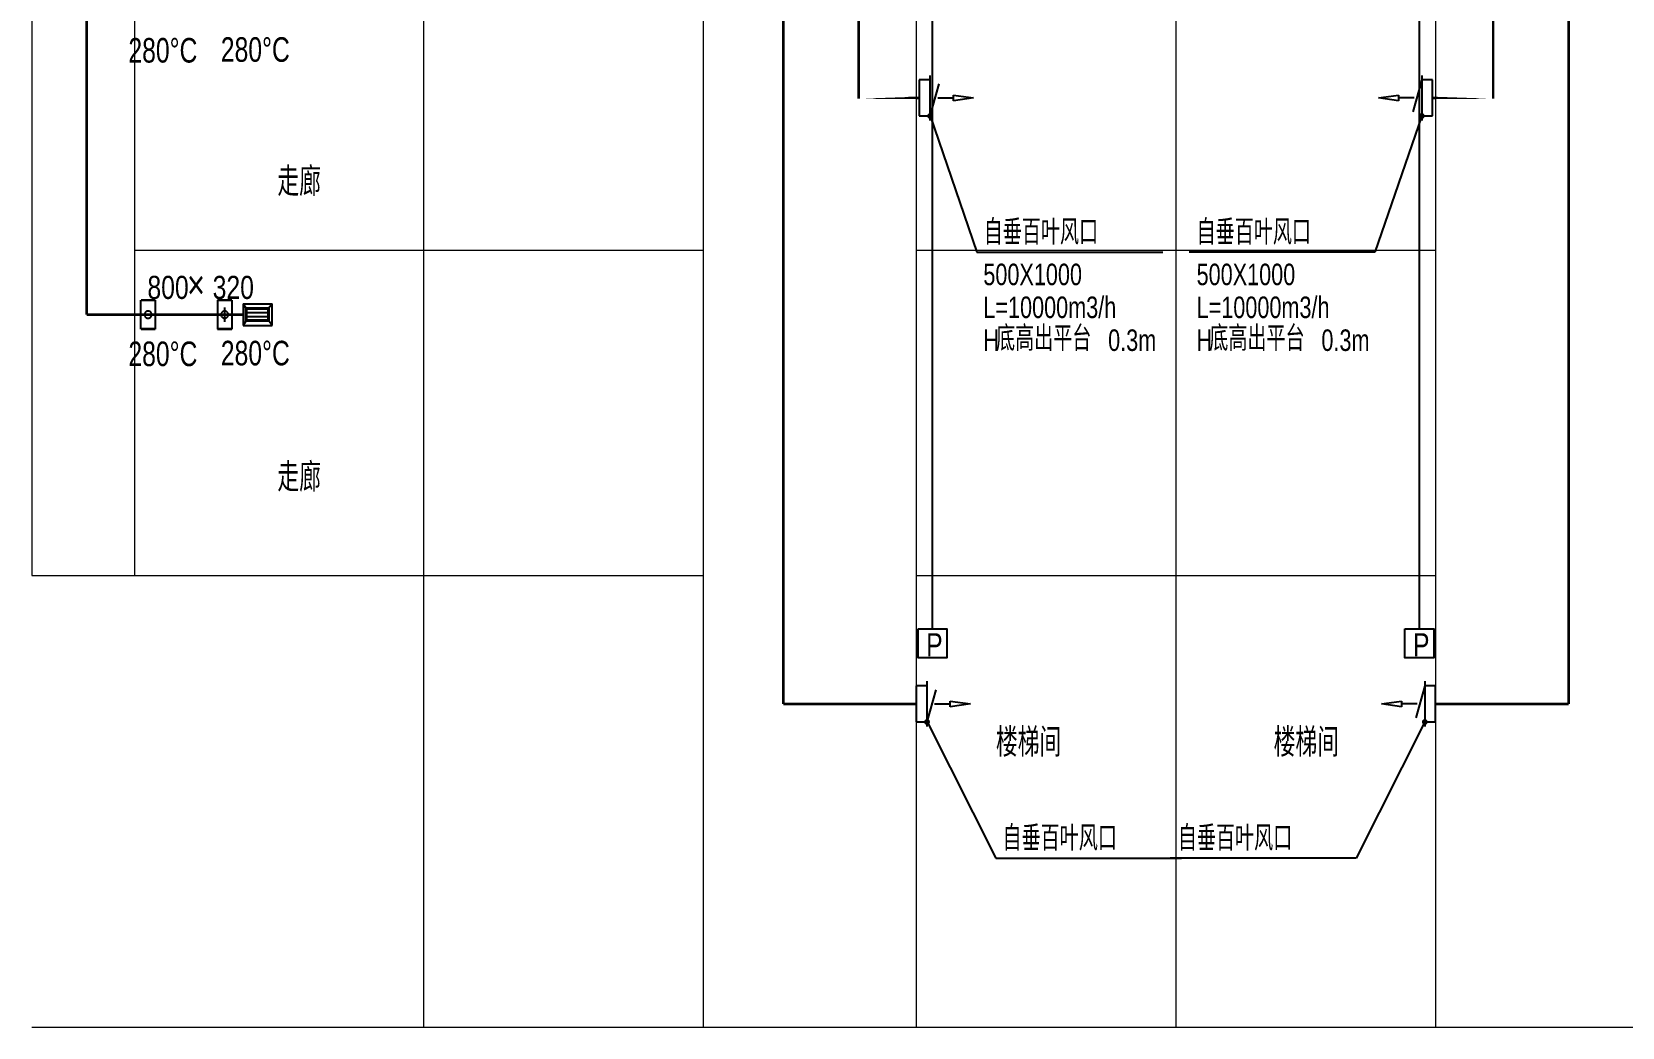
# Model space of a CAD drawing. Extents: x -562219 to -386232, y -244737 to -38219.
# Drawn here: x -429964 to -407946, y -218734 to -204963 of the extents above; entities that cross this region are included whole.
import ezdxf

# ---------------------------------------------------------------- set-up
doc = ezdxf.new("R2010")
doc.units = 0
doc.header["$LTSCALE"] = 1000
doc.header["$MEASUREMENT"] = 0
doc.layers.get('0').update_dxf_attribs({"linetype": 'CONTINUOUS'})
for name, color, linetype in [('DIM_LEAD', 3, 'CONTINUOUS'), ('DUCT-加压送风管', 1, 'CONTINUOUS'), ('DUCT-加压送风管立管', 1, 'CONTINUOUS'), ('DUCT-加压送风风口', 7, 'CONTINUOUS'), ('DUCT-排烟标注', 3, 'CONTINUOUS'), ('DUCT-排烟管', 2, 'CONTINUOUS'), ('DUCT-排烟管端线', 4, 'CONTINUOUS'), ('DUCT-排烟阀门', 7, 'CONTINUOUS'), ('DUCT-排烟风口', 7, 'CONTINUOUS')]:
    doc.layers.add(name, color=color, linetype=linetype)
doc.layers.add('SYTM$0$SYST-ASST', color=7, linetype='CONTINUOUS', lineweight=18)
doc.styles.add('_THVAC_PIPEDN', font='ROS', dxfattribs={"width": 0.8, "height": 3.5, "bigfont": 'JD'})
doc.styles.add('ros.jd', font='ROS', dxfattribs={"width": 0.8, "height": 350, "bigfont": 'JD'})

# ---------------------------------------------------------------- blocks, each defined once
blk = doc.blocks.new('A$C78A82926')
at = {"layer": 'DUCT-加压送风管立管'}
blk.add_lwpolyline([(0, 0), (400, 0), (400, -400), (0, -400)], close=True, dxfattribs=at)
at = {"layer": 'DUCT-加压送风管立管', "style": 'ros.jd', "width": 0.8000000000000002}
blk.add_text('P', height=320, dxfattribs=at).set_placement((112.2020408659118, -378.5861145274685, -2600))
blk = doc.blocks.new('$风口$00000108')
for p, q in [((-250, 135), (-190, 75)), ((-250, -135), (-250, 135)), ((200, 25), (-190, 25)), ((250, 135), (200, 75)), ((250, 135), (250, -135)), ((-250, -135), (-190, -75)), ((250, -135), (-250, -135)), ((200, -25), (-190, -25)), ((200, -75), (250, -135))]:
    blk.add_line(p, q)
at = {"linetype": 'Continuous'}
blk.add_line((250, 135), (-250, 135), dxfattribs=at)
at = {"lineweight": 40}
for p, q in [((-190, 75), (200, 75)), ((-190, -75), (-190, 75)), ((200, 75), (200, -75)), ((-190, -75), (200, -75))]:
    blk.add_line(p, q, dxfattribs=at)
blk = doc.blocks.new('$风口$00000101')
for p, q in [((0, -199.9999999999418), (0, 199.9999999999418)), ((-3.637978807091713e-12, 199.9999999999418), (99.99999999994179, 199.9999999999418)), ((99.99999999994179, 249.9999999999272), (99.99999999994179, -249.9999999999272)), ((99.99999999994179, 199.9999999999418), (183.5310193668192, -155.8230645275835)), ((0, 0), (-100, 0)), ((170.0000000002692, 0), (315.0000000002256, 0)), ((500.0000000001746, 0), (315.0000000002256, 31.49999999999272)), ((315.0000000002256, 31.49999999999272), (315.0000000002256, -31.49999999998545)), ((315.0000000002256, -31.49999999998545), (500.0000000001746, 0)), ((99.99999999994179, -199.9999999999418), (-3.637978807091713e-12, -199.99999999994))]:
    blk.add_line(p, q)

msp = doc.modelspace()

# ---------------------------------------------------------------- linework, layer by layer
at = {"layer": 'DIM_LEAD'}
for p, q in [((-417527.5613576026, -206127.0629311453), (-416879.0786670456, -208012.832664635)), ((-410720.7468880358, -206127.0629311453), (-411369.2295785928, -208012.832664635)), ((-416879.0786670456, -208012.832664635), (-414305.3857288135, -208012.832664635)), ((-411369.2295785928, -208012.832664635), (-413942.9225168249, -208012.832664635)), ((-417570.008326028, -214511.6912812684), (-416619.1353740758, -216397.4610147613)), ((-410678.2999196104, -214511.6912812684), (-411629.1728715625, -216397.4610147613)), ((-416619.1353740758, -216397.4610147613), (-414045.4424358438, -216397.4610147613)), ((-411629.1728715625, -216397.4610147613), (-414202.8658097946, -216397.4610147613))]:
    msp.add_line(p, q, dxfattribs=at)
at = {"layer": 'DIM_LEAD', "const_width": 40}
for points in [[(-417534.0651894097, -206108.1499680822, 1), (-417521.0575257955, -206145.9758942084, 1)], [(-410714.2430562287, -206108.1499680822, 1), (-410727.2507198429, -206145.9758942084, 1)], [(-417579.013064296, -214493.8330985859, 1), (-417561.00358776, -214529.549463951, 1)], [(-410669.2951813423, -214493.8330985859, 1), (-410687.3046578784, -214529.549463951, 1)]]:
    msp.add_lwpolyline(points, format="xyb", close=True, dxfattribs=at)
at = {"layer": 'DUCT-加压送风管'}
for p, q in [((-417494.5618390463, -213224.6056780471), (-417494.5618390463, -192707.2353956511)), ((-410753.7464065921, -213224.6056780471), (-410753.7464065921, -192707.2353956511))]:
    msp.add_line(p, q, dxfattribs=at)
at = {"layer": 'DUCT-加压送风管', "const_width": 35}
for points in [[(-416103.5590556368, -192994.0176813773), (-419560.6865153406, -192994.0176813228), (-419560.6865153883, -214261.691281249)], [(-412144.7491900016, -192994.0176813773), (-408687.6217302978, -192994.0176813228), (-408687.6217302501, -214261.691281249)], [(-416103.5590556368, -194239.153949128), (-418516.5970239503, -194239.1539491053), (-418516.5970239653, -205877.0629311227), (-417677.5613576026, -205877.0629311454)], [(-412144.7491900016, -194239.153949128), (-409731.7112216881, -194239.1539491053), (-409731.711221673, -205877.0629311227), (-410570.7468880358, -205877.0629311454)], [(-419560.6865153883, -214261.691281249), (-417720.0083260279, -214261.6912812685)], [(-408687.6217302501, -214261.691281249), (-410528.2999196105, -214261.6912812685)]]:
    msp.add_lwpolyline(points, dxfattribs=at)
at = {"layer": 'DUCT-排烟管', "const_width": 35}
for points in [[(-429204.7292080258, -208875.2694234203), (-429204.7292080258, -193996.8573858855)], [(-428453.9620173578, -208675.2694234203), (-428253.9620173578, -208675.2694234203)], [(-427394.2958181376, -208675.2694234203), (-427194.2958181376, -208675.2694234203)], [(-429204.7292080258, -208875.2694234203), (-427038.6139900871, -208875.2694234203)], [(-428253.9620173578, -209075.2694234203), (-428453.9620173578, -209075.2694234203)], [(-427194.2958181376, -209075.2694234203), (-427394.2958181376, -209075.2694234203)]]:
    msp.add_lwpolyline(points, dxfattribs=at)
at = {"layer": 'DUCT-排烟管端线'}
for p, q in [((-428453.9620173578, -209075.2694234203), (-428453.9620173578, -208675.2694234203)), ((-428253.9620173578, -209075.2694234203), (-428253.9620173578, -208675.2694234203)), ((-427394.2958181376, -208675.2694234203), (-427394.2958181376, -209075.2694234203)), ((-427194.2958181376, -208675.2694234203), (-427194.2958181376, -209075.2694234203))]:
    msp.add_line(p, q, dxfattribs=at)
at = {"layer": 'DUCT-排烟阀门'}
for p, q in [((-428266.4620173578, -208875.2694234203), (-428441.4620173578, -208875.2694234203)), ((-428403.5677524235, -208869.0027617421), (-428403.9620173578, -208875.2694234203)), ((-428403.9620173578, -208875.2694234203), (-428403.5677524235, -208881.5360850985)), ((-428402.3911754143, -208862.8349290621), (-428403.5677524235, -208869.0027617421)), ((-428403.5677524235, -208881.5360850985), (-428402.3911754143, -208887.7039177786)), ((-428400.4508416522, -208856.8631957861), (-428402.3911754143, -208862.8349290621)), ((-428402.3911754143, -208887.7039177786), (-428400.4508416522, -208893.6756510545)), ((-428397.77735136, -208851.1817397152), (-428400.4508416522, -208856.8631957861)), ((-428400.4508416522, -208893.6756510545), (-428397.77735136, -208899.3571071254)), ((-428394.4128670766, -208845.8801608057), (-428397.77735136, -208851.1817397152)), ((-428397.77735136, -208899.3571071254), (-428394.4128670766, -208904.6586860349)), ((-428390.4104487289, -208841.0420681239), (-428394.4128670766, -208845.8801608057)), ((-428394.4128670766, -208904.6586860349), (-428390.4104487289, -208909.4967787167)), ((-428385.8332168452, -208836.7437612815), (-428390.4104487289, -208841.0420681239)), ((-428390.4104487289, -208909.4967787167), (-428385.8332168452, -208913.7950855591)), ((-428380.7533571068, -208833.0530271452), (-428385.8332168452, -208836.7437612815)), ((-428385.8332168452, -208913.7950855591), (-428380.7533571068, -208917.4858196954)), ((-428375.2509819361, -208830.028070797), (-428380.7533571068, -208833.0530271452)), ((-428380.7533571068, -208917.4858196954), (-428375.2509819361, -208920.5107760436)), ((-428369.4128670766, -208827.7165976056), (-428375.2509819361, -208830.028070797)), ((-428375.2509819361, -208920.5107760436), (-428369.4128670766, -208922.8222492351)), ((-428363.3310830871, -208826.1550608839), (-428369.4128670766, -208827.7165976056)), ((-428369.4128670766, -208922.8222492351), (-428363.3310830871, -208924.3837859567)), ((-428357.1015433343, -208825.3680869989), (-428363.3310830871, -208826.1550608839)), ((-428363.3310830871, -208924.3837859567), (-428357.1015433343, -208925.1707598417)), ((-428350.8224913814, -208825.3680869989), (-428357.1015433343, -208825.3680869989)), ((-428357.1015433343, -208925.1707598417), (-428350.8224913814, -208925.1707598417)), ((-428344.5929516286, -208826.1550608839), (-428350.8224913814, -208825.3680869989)), ((-428350.8224913814, -208925.1707598417), (-428344.5929516286, -208924.3837859567)), ((-428338.5111676391, -208827.7165976056), (-428344.5929516286, -208826.1550608839)), ((-428344.5929516286, -208924.3837859567), (-428338.5111676391, -208922.8222492351)), ((-428332.6730527796, -208830.028070797), (-428338.5111676391, -208827.7165976056)), ((-428338.5111676391, -208922.8222492351), (-428332.6730527796, -208920.5107760436)), ((-428327.1706776089, -208833.0530271452), (-428332.6730527796, -208830.028070797)), ((-428332.6730527796, -208920.5107760436), (-428327.1706776089, -208917.4858196954)), ((-428322.0908178704, -208836.7437612815), (-428327.1706776089, -208833.0530271452)), ((-428327.1706776089, -208917.4858196954), (-428322.0908178704, -208913.7950855591)), ((-428317.5135859867, -208841.0420681239), (-428322.0908178704, -208836.7437612815)), ((-428322.0908178704, -208913.7950855591), (-428317.5135859867, -208909.4967787167)), ((-428313.5111676391, -208845.8801608057), (-428317.5135859867, -208841.0420681239)), ((-428317.5135859867, -208909.4967787167), (-428313.5111676391, -208904.6586860349)), ((-428310.1466833556, -208851.1817397152), (-428313.5111676391, -208845.8801608057)), ((-428313.5111676391, -208904.6586860349), (-428310.1466833556, -208899.3571071254)), ((-428307.4731930634, -208856.8631957861), (-428310.1466833556, -208851.1817397152)), ((-428310.1466833556, -208899.3571071254), (-428307.4731930634, -208893.6756510545)), ((-428305.5328593014, -208862.8349290621), (-428307.4731930634, -208856.8631957861)), ((-428307.4731930634, -208893.6756510545), (-428305.5328593014, -208887.7039177786)), ((-428304.3562822921, -208869.0027617421), (-428305.5328593014, -208862.8349290621)), ((-428305.5328593014, -208887.7039177786), (-428304.3562822921, -208881.5360850985)), ((-428303.9620173578, -208875.2694234203), (-428304.3562822921, -208869.0027617421)), ((-428304.3562822921, -208881.5360850985), (-428303.9620173578, -208875.2694234203)), ((-427343.9015532033, -208869.0027617421), (-427344.2958181376, -208875.2694234203)), ((-427344.2958181376, -208875.2694234203), (-427343.9015532033, -208881.5360850985)), ((-427342.724976194, -208862.8349290621), (-427343.9015532033, -208869.0027617421)), ((-427343.9015532033, -208881.5360850985), (-427342.724976194, -208887.7039177786)), ((-427340.784642432, -208856.8631957861), (-427342.724976194, -208862.8349290621)), ((-427342.724976194, -208887.7039177786), (-427340.784642432, -208893.6756510545)), ((-427338.1111521398, -208851.1817397152), (-427340.784642432, -208856.8631957861)), ((-427340.784642432, -208893.6756510545), (-427338.1111521398, -208899.3571071254)), ((-427334.7466678564, -208845.8801608057), (-427338.1111521398, -208851.1817397152)), ((-427338.1111521398, -208899.3571071254), (-427334.7466678564, -208904.6586860349)), ((-427330.7442495087, -208841.0420681239), (-427334.7466678564, -208845.8801608057)), ((-427334.7466678564, -208904.6586860349), (-427330.7442495087, -208909.4967787167)), ((-427326.167017625, -208836.7437612815), (-427330.7442495087, -208841.0420681239)), ((-427330.7442495087, -208909.4967787167), (-427326.167017625, -208913.7950855591)), ((-427321.0871578865, -208833.0530271452), (-427326.167017625, -208836.7437612815)), ((-427326.167017625, -208913.7950855591), (-427321.0871578865, -208917.4858196954)), ((-427315.5847827158, -208830.028070797), (-427321.0871578865, -208833.0530271452)), ((-427321.0871578865, -208917.4858196954), (-427315.5847827158, -208920.5107760436)), ((-427309.7466678564, -208827.7165976056), (-427315.5847827158, -208830.028070797)), ((-427315.5847827158, -208920.5107760436), (-427309.7466678564, -208922.8222492351)), ((-427303.6648838668, -208826.1550608839), (-427309.7466678564, -208827.7165976056)), ((-427309.7466678564, -208922.8222492351), (-427303.6648838668, -208924.3837859567)), ((-427297.435344114, -208825.3680869989), (-427303.6648838668, -208826.1550608839)), ((-427303.6648838668, -208924.3837859567), (-427297.435344114, -208925.1707598417)), ((-427291.1562921611, -208825.3680869989), (-427297.435344114, -208825.3680869989)), ((-427297.435344114, -208925.1707598417), (-427291.1562921611, -208925.1707598417)), ((-427294.2958181376, -208775.2694234203), (-427294.2958181376, -208975.2694234203)), ((-427284.9267524083, -208826.1550608839), (-427291.1562921611, -208825.3680869989)), ((-427291.1562921611, -208925.1707598417), (-427284.9267524083, -208924.3837859567)), ((-427278.8449684188, -208827.7165976056), (-427284.9267524083, -208826.1550608839)), ((-427284.9267524083, -208924.3837859567), (-427278.8449684188, -208922.8222492351)), ((-427273.0068535593, -208830.028070797), (-427278.8449684188, -208827.7165976056)), ((-427278.8449684188, -208922.8222492351), (-427273.0068535593, -208920.5107760436)), ((-427267.5044783886, -208833.0530271452), (-427273.0068535593, -208830.028070797)), ((-427273.0068535593, -208920.5107760436), (-427267.5044783886, -208917.4858196954)), ((-427262.4246186502, -208836.7437612815), (-427267.5044783886, -208833.0530271452)), ((-427267.5044783886, -208917.4858196954), (-427262.4246186502, -208913.7950855591)), ((-427257.8473867665, -208841.0420681239), (-427262.4246186502, -208836.7437612815)), ((-427262.4246186502, -208913.7950855591), (-427257.8473867665, -208909.4967787167)), ((-427253.8449684188, -208845.8801608057), (-427257.8473867665, -208841.0420681239)), ((-427257.8473867665, -208909.4967787167), (-427253.8449684188, -208904.6586860349)), ((-427250.4804841354, -208851.1817397152), (-427253.8449684188, -208845.8801608057)), ((-427253.8449684188, -208904.6586860349), (-427250.4804841354, -208899.3571071254)), ((-427247.8069938432, -208856.8631957861), (-427250.4804841354, -208851.1817397152)), ((-427250.4804841354, -208899.3571071254), (-427247.8069938432, -208893.6756510545)), ((-427245.8666600811, -208862.8349290621), (-427247.8069938432, -208856.8631957861)), ((-427247.8069938432, -208893.6756510545), (-427245.8666600811, -208887.7039177786)), ((-427244.6900830719, -208869.0027617421), (-427245.8666600811, -208862.8349290621)), ((-427245.8666600811, -208887.7039177786), (-427244.6900830719, -208881.5360850985)), ((-427244.2958181376, -208875.2694234203), (-427244.6900830719, -208869.0027617421)), ((-427244.6900830719, -208881.5360850985), (-427244.2958181376, -208875.2694234203))]:
    msp.add_line(p, q, dxfattribs=at)
at = {"layer": 'SYTM$0$SYST-ASST'}
for p, q in [((-429964.4056254819, -192384.3771452992), (-429964.405625482, -212484.3771452991)), ((-428542.3204181005, -192384.3771452992), (-428542.3204181006, -212484.3771452991)), ((-424540.4904803865, -192384.3771452993), (-424540.4904803871, -218734.3771452993)), ((-420668.8722633589, -192384.3771452992), (-420668.8722633591, -218734.3771452994)), ((-417720.0083260277, -192384.3771452992), (-417720.0083260279, -218734.3771452994)), ((-410528.2999196105, -192384.3771452992), (-410528.2999196107, -218734.3771452994)), ((-414124.1541228192, -194884.3771452991), (-414124.1541228193, -218734.3771452994)), ((-428542.3204181006, -207984.3771452991), (-420668.872263359, -207984.3771452991)), ((-417720.0083260278, -207984.3771452855), (-410528.2999196106, -207984.3771452855)), ((-429964.405625482, -212484.3771452991), (-420668.8722633591, -212484.3771452991)), ((-417720.008326028, -212484.3771452991), (-410528.2999196107, -212484.3771452991)), ((-429964.405625482, -218734.3771452993), (-398842.8214157289, -218734.3771452995))]:
    msp.add_line(p, q, dxfattribs=at)

# ---------------------------------------------------------------- block references
at = {"layer": 'DUCT-加压送风管立管'}
for p in [(-417694.5618390463, -213224.6056780471), (-410953.7464065921, -213224.6056780466)]:
    msp.add_blockref('A$C78A82926', p, dxfattribs=at)
at = {"layer": 'DUCT-加压送风风口', "xscale": 1.5, "yscale": -1.25}
for p in [(-417677.5613576025, -205877.0629311454, 2600), (-417720.0083260279, -214261.6912812685, 2600)]:
    msp.add_blockref('$风口$00000101', p, dxfattribs=at)
at = {"layer": 'DUCT-加压送风风口', "xscale": 1.5, "yscale": -1.25, "rotation": 180}
for p in [(-410570.7468880359, -205877.0629311454, 2600), (-410528.2999196105, -214261.6912812685, 2600)]:
    msp.add_blockref('$风口$00000101', p, dxfattribs=at)
at = {"layer": 'DUCT-排烟风口', "xscale": 0.8, "yscale": -1.111111111111111, "rotation": 180}
msp.add_blockref('$风口$00000108', (-426838.6139900871, -208875.2694234203, 1300), dxfattribs=at)

# ---------------------------------------------------------------- texts
at = {"layer": 'DIM_LEAD', "color": 7, "style": '_THVAC_PIPEDN'}
for s, height, width, p in [('自垂百叶风口', 347.2868217054263, 0.8, (-416784.9791534403, -207907.832664635)), ('自垂百叶风口', 347.2868217054263, 0.8, (-413837.9225168249, -207907.832664635)), ('500X1000', 297.5, 0.7529411764705884, (-416790.5334000876, -208467.832664635)), ('500X1000', 297.5, 0.7529411764705884, (-413837.9225168249, -208467.832664635)), ('L=10000m3/h', 297.5, 0.7529411764705884, (-416790.5334000876, -208922.832664635)), ('L=10000m3/h', 297.5, 0.7529411764705884, (-413837.9225168249, -208922.832664635)), ('H', 297.5, 0.7529411764705884, (-416790.5334000876, -209377.832664635)), ('底高出平台', 347.2868217054263, 0.8, (-416614.5334000876, -209377.832664635)), ('0.3m', 297.5, 0.7529411764705884, (-415062.5954155915, -209377.832664635)), ('H', 297.5, 0.7529411764705884, (-413837.9225168249, -209377.832664635)), ('底高出平台', 347.2868217054263, 0.8, (-413661.9225168249, -209377.832664635)), ('0.3m', 297.5, 0.7529411764705884, (-412109.9845323287, -209377.832664635)), ('自垂百叶风口', 347.2868217054263, 0.8, (-416525.0358604706, -216292.4610147613)), ('自垂百叶风口', 347.2868217054263, 0.8, (-414097.8658097946, -216292.4610147613))]:
    msp.add_text(s, height=height, dxfattribs=dict(at, width=width)).set_placement(p)
at = {"layer": 'DUCT-排烟标注', "style": 'ros.jd'}
for s, height, width, p in [('800', 320, 0.8000000000000002, (-428363.60088998, -208658.7428308838)), ('×', 396.8992248062016, 0.8, (-427815.0294614086, -208658.7428308838)), ('320', 320, 0.8000000000000002, (-427460.300779238, -208658.7428308838))]:
    msp.add_text(s, height=height, dxfattribs=dict(at, width=width)).set_placement(p)
at = {"layer": 'DUCT-排烟阀门', "style": '_THVAC_PIPEDN', "width": 0.7529411764705884}
for p in [(-428627.1841853862, -205387.913296076, 2600), (-427347.5212541636, -205377.4626912453, 2600), (-428627.1841853862, -209587.913296076, 2600), (-427347.5212541636, -209577.4626912453, 2600)]:
    msp.add_text('280%%dC', height=340, dxfattribs=at).set_placement(p)
at = {"layer": 'SYTM$0$SYST-ASST', "style": 'ros.jd', "width": 0.8}
for s, p in [('走廊', (-426564.066590433, -207233.6486115456)), ('走廊', (-426564.066590433, -211324.1624072111)), ('楼梯间', (-416616.1760944279, -214993.6428208981)), ('楼梯间', (-412771.5348743116, -214993.6428208981))]:
    msp.add_text(s, height=396.8992248062016, dxfattribs=at).set_placement(p)

doc.saveas('drawing.dxf')
